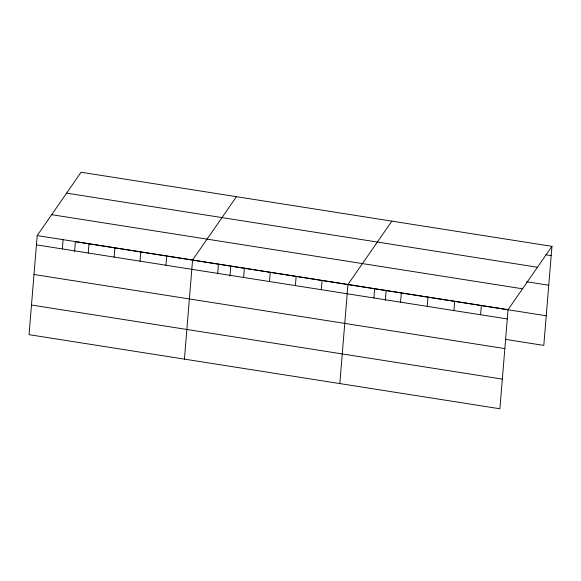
<?xml version="1.0" encoding="UTF-8"?>
<svg xmlns="http://www.w3.org/2000/svg" width="581" height="581" viewBox="0 0 581 581"><rect width="100%" height="100%" fill="white"/><g stroke="black" fill="none" stroke-linecap="round" stroke-linejoin="round"><path stroke-width="0.87" d="M37.199 235.588L29.05 334.663L499.9 408.77L508.041 309.695L551.95 246.337L81.1 172.23L37.199 235.588L508.041 309.695M62.327 248.929L63.089 239.662M74.586 251.544L75.392 241.667L546.242 315.774M88.225 253.004L88.987 243.737M114.123 257.078L114.885 247.818M140.021 261.159L140.784 251.893M165.919 265.234L166.682 255.967M184.431 359.123L192.572 260.041L236.482 196.683M217.708 273.382L218.471 264.115M229.96 276.004L230.773 266.12M243.606 277.457L244.369 268.197M269.504 281.538L270.267 272.271M295.402 285.612L296.157 276.345M321.293 289.687L322.056 280.42M339.805 383.576L347.954 284.501L391.863 221.136M373.873 297.966L374.636 288.699M385.341 300.457L386.154 290.58M400.556 302.164L401.318 292.897M427.238 306.361L428.001 297.094M453.921 310.559L454.676 301.292M480.596 314.757L481.358 305.497M551.95 246.337L543.801 345.412L505.564 339.391M545.85 254.761L551.187 255.604M66.612 193.139L537.461 267.245M526.517 281.741L548.755 285.242M51.687 214.679L522.53 288.786M36.436 244.855L507.278 318.962M33.996 274.493L504.845 348.6M31.49 305.025L502.333 379.132"/></g></svg>
